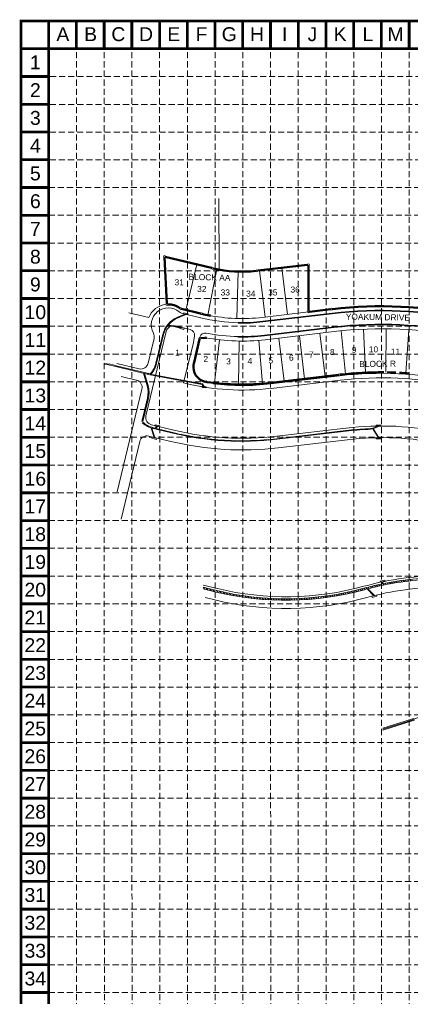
# Model space of a CAD drawing. Header units: inches. Extents: x 4200 to 7167, y -457 to 4285.
# Drawn here: x 4200 to 5246, y 1679 to 4285 of the extents above; entities that cross this region are included whole.
import ezdxf
from ezdxf.enums import TextEntityAlignment as Align

# ---------------------------------------------------------------- set-up
doc = ezdxf.new("R2010")
doc.units = ezdxf.units.IN
doc.header["$MEASUREMENT"] = 0
doc.linetypes.add('DASHED', pattern=[0.75, 0.5, -0.25])
doc.linetypes.add('HIDDEN', pattern=[0.375, 0.25, -0.125])
for name, color, linetype, lineweight in [('0156al4 - Level 58', 7, 'Continuous', 0), ('0339al - Level 11', 7, 'Continuous', 0), ('0339al - Level 14', 7, 'Continuous', 0), ('0339al - Level 21', 7, 'Continuous', 0), ('0339al - Level 22', 7, 'Continuous', 0), ('0339al - Level 3', 7, 'Continuous', 0), ('Level 47', 7, 'Continuous', 0), ('STORM', 5, 'Continuous', 0)]:
    doc.layers.add(name, color=color, linetype=linetype, lineweight=lineweight)
doc.layers.add('BASE', color=7, linetype='Continuous')
doc.layers.add('GRID', color=254, linetype='DASHED')
doc.styles.get("Standard").update_dxf_attribs({"font": 'ARIAL.TTF'})

msp = doc.modelspace()

# ---------------------------------------------------------------- linework, layer by layer
at = {"layer": '0339al - Level 14', "color": 7, "linetype": 'Continuous', "lineweight": 30}
for p, q in [((4849.4, 3479.8), (5034.1, 3501.5)), ((4853.7, 3443.1), (5038.4, 3464.8))]:
    msp.add_line(p, q, dxfattribs=at)
at = {"layer": '0339al - Level 14', "color": 7, "linetype": 'Continuous', "lineweight": 30, "extrusion": (0, 0, -1)}
for radius in [1123.5, 1086.5]:
    msp.add_arc((-5165.4, 2385.8), radius, 83.2857, 101.9407, dxfattribs=at)
at = {"layer": '0339al - Level 14', "color": 7, "linetype": 'Continuous', "lineweight": 30}
for radius in [476.5, 513.5]:
    msp.add_arc((4793.7, 3953), radius, 268.6944, 276.7143, dxfattribs=at)
at = {"layer": '0339al - Level 21', "color": 7, "linetype": 'Continuous', "lineweight": 0}
for p, q in [((4731.9, 3808.3), (4732.1, 3618.7)), ((4544.7, 3490.8), (4491.4, 3503.6))]:
    msp.add_line(p, q, dxfattribs=at)
at = {"layer": '0339al - Level 21', "color": 7, "linetype": 'Continuous', "lineweight": 40}
for p, q in [((4592.9, 3528.3), (4586.5, 3650.7)), ((4588.8, 3652.6), (4711.8, 3623)), ((4835.9, 3615.7), (4968.6, 3631.3)), ((4971.1, 3629.1), (4971.2, 3508.2)), ((4632.4, 3513.6), (4682.6, 3501.5)), ((4973.7, 3506), (5030.2, 3512.7)), ((4680.4, 3432.7), (4665.5, 3370.6)), ((4683.5, 3435.4), (4694.4, 3436.7)), ((4871.1, 3316.7), (5050.8, 3337.9))]:
    msp.add_line(p, q, dxfattribs=at)
at = {"layer": '0339al - Level 21', "color": 7, "linetype": 'Continuous', "lineweight": 0}
for centre in [(4586.3, 3653.2), (4714.2, 3622.4), (4971.1, 3631.6), (4833.4, 3615.4), (4833.4, 3615.4), (4593.1, 3525.8), (4629.9, 3514.1), (4685, 3500.9), (4707.9, 3496), (4971.2, 3505.7), (5032.7, 3513), (4681, 3435.1), (4696.9, 3437), (4664.9, 3368.1), (5053.3, 3338.2), (4697.8, 3319.2), (4868.6, 3316.4)]:
    msp.add_circle(centre, 2.5, dxfattribs=at)
at = {"layer": '0339al - Level 21', "color": 7, "linetype": 'Continuous', "lineweight": 40}
for centre, radius, start, end in [((4793.7, 3953), 340, 256.9093, 276.2931), ((4596, 3470.9), 55, 54.4726, 90.4267), ((4793.7, 3953), 465, 256.7961, 259.0684), ((4793.7, 3953), 641, 261.623, 276.4909)]:
    msp.add_arc(centre, radius, start, end, dxfattribs=at)
at = {"layer": '0339al - Level 21', "color": 7, "linetype": 'Continuous', "lineweight": 0}
msp.add_arc((4596, 3470.9), 55, 95.6358, 158.7825, dxfattribs=at)
at = {"layer": '0339al - Level 21', "color": 7, "linetype": 'Continuous', "lineweight": 40, "extrusion": (0, 0, -1)}
for centre, radius, start, end in [((-5165.4, 2385.8), 1135, 83.4119, 101.8145), ((-4703.8, 3358.8), 40, 282.182, 9.9304), ((-5165.4, 2385.8), 959, 83.435, 90.3756), ((-5165.4, 2385.8), 959, 90.91, 92.2932), ((-5165.4, 2385.8), 959, 92.8867, 94.4187)]:
    msp.add_arc(centre, radius, start, end, dxfattribs=at)
at = {"layer": '0339al - Level 22', "color": 7, "linetype": 'Continuous', "lineweight": 0}
for p, q in [((4634.5, 3501.8), (4683.2, 3490.1)), ((4615.2, 3468.3), (4655.4, 3458.7)), ((4591, 3453.6), (4537.1, 3229)), ((4666.7, 3441.6), (4663.7, 3424.3)), ((4558.8, 3435.1), (4542.9, 3368.8)), ((4663.7, 3424.3), (4637.8, 3316.3)), ((4675.4, 3421.5), (4667.2, 3387.6)), ((4680.8, 3438.8), (4675.4, 3421.5)), ((4518.8, 3354.1), (4459.6, 3368.3)), ((4668.7, 3385.2), (4664.7, 3368.7)), ((4667.2, 3387.6), (4668.7, 3385.2)), ((4511.5, 3323.9), (4471.2, 3333.6)), ((4637.8, 3316.3), (4641.2, 3315.5)), ((4717, 3314), (4715.3, 3316.3)), ((4869.8, 3313.8), (5054.5, 3335.5)), ((4871.2, 3301.9), (5055.9, 3323.6)), ((4526.3, 3299.8), (4460.6, 3026.4)), ((4551.8, 3204.8), (4611.2, 3190.6)), ((4886.2, 3174.2), (5070.9, 3196)), ((4520.5, 3159.9), (4470.8, 2953.4)), ((4544.6, 3174.7), (4603.9, 3160.4)), ((4889.8, 3143.5), (5074.5, 3165.2)), ((4689.5, 2777.4), (4727.9, 2768.2)), ((4695.2, 2744.2), (4720.6, 2738))]:
    msp.add_line(p, q, dxfattribs=at)
for centre, radius, start, end in [((4596.8, 3471.2), 45.5, 49.7572, 208.7176), ((4639.1, 3521.2), 20, 229.7572, 256.488), ((4610.5, 3448.9), 20, 76.488, 166.488), ((4794.5, 3953.4), 476.5, 256.488, 268.6944), ((4651.9, 3444.1), 15, 350.3021, 76.488), ((4695.1, 3434.3), 15, 79.1578, 162.7051), ((4794.5, 3953.4), 513.5, 259.1578, 268.6944), ((4506.9, 3304.5), 20, 346.488, 76.4881), ((4794.5, 3953.4), 656, 256.488, 276.7144), ((4794.5, 3953.4), 642, 261.3995, 262.9169), ((4794.5, 3953.4), 644, 263.0854, 276.7144), ((4794.5, 3953.4), 784.5, 256.488, 276.7144), ((4539.9, 3155.3), 20, 76.488, 166.488), ((4794.5, 3953.4), 815.5, 256.488, 276.7144), ((5333.8, 1987.8), 815.5, 90.0949, 105.3168), ((5333.8, 1987.8), 784.5, 90.0949, 105.3168)]:
    msp.add_arc(centre, radius, start, end, dxfattribs=at)
at = {"layer": '0339al - Level 22', "color": 7, "linetype": 'Continuous', "lineweight": 0, "extrusion": (0, 0, -1)}
for centre, radius, start, end in [((-4539.4, 3439.7), 20, 151.2824, 193.512), ((-4523.5, 3373.5), 20, 193.512, 283.512), ((-4704.6, 3359.1), 41, 278.6005, 13.512), ((-5166.3, 2386.1), 956, 83.2856, 101.9407), ((-5166.3, 2386.1), 944, 83.2856, 101.9407), ((-4556.5, 3224.3), 20, 283.512, 13.512), ((-5166.3, 2386.1), 815.5, 83.2856, 101.9407), ((-5166.3, 2386.1), 784.5, 83.2856, 101.9407), ((-4911.2, 3531), 784.5, 254.6832, 283.5119), ((-4911.2, 3531), 815.5, 254.6832, 283.5119)]:
    msp.add_arc(centre, radius, start, end, dxfattribs=at)
at = {"layer": '0339al - Level 3', "color": 7, "linetype": 'Continuous', "lineweight": 0}
for p, q in [((4643.7, 3510.8), (4672.9, 3632.4)), ((4914.5, 3499.1), (4899.9, 3623.2)), ((4702.1, 3497.1), (4726.7, 3619.7)), ((4779.4, 3488.3), (4783.2, 3613.2)), ((4854.9, 3492), (4840.3, 3616.2)), ((4848, 3491.2), (4971.2, 3505.7)), ((4855, 3431.6), (5039.7, 3453.4)), ((4960.3, 3327.2), (4946.7, 3442.4)), ((5014.9, 3333.7), (5001.3, 3448.9)), ((5069.2, 3339.9), (5057.6, 3455.3)), ((5117.8, 3459.7), (5122.9, 3343.8)), ((5178.2, 3460.7), (5176.8, 3344.7)), ((5238.5, 3458.3), (5230.6, 3342.5)), ((4733.4, 3431.5), (4720.1, 3316.3)), ((4785.8, 3428.1), (4784, 3312.1)), ((4838.2, 3429.9), (4848.1, 3314.3)), ((4905.6, 3320.8), (4892.1, 3436))]:
    msp.add_line(p, q, dxfattribs=at)
for radius, start in [(465, 258.6478), (525, 259.3765)]:
    msp.add_arc((4793.7, 3953), radius, start, 276.7143, dxfattribs=at)
at = {"layer": '0339al - Level 3', "color": 7, "linetype": 'Continuous', "lineweight": 0, "extrusion": (0, 0, -1)}
msp.add_arc((-5165.4, 2385.8), 1075, 83.2857, 101.9407, dxfattribs=at)
at = {"layer": 'BASE', "color": 9}
msp.add_line((4277.6, 4207.3), (7089, 4207.3), dxfattribs=at)
at = {"layer": 'BASE', "const_width": 7.4}
for points in [[(4277.6, 4281.3), (4203.6, 4281.3)], [(4277.6, 4281.3), (4277.6, 4207.3)], [(4351.6, 4281.3), (4351.6, 4207.3)], [(4425.6, 4281.3), (4425.6, 4207.3)], [(4499.6, 4281.3), (4499.6, 4207.3)], [(4573.5, 4281.3), (4573.5, 4207.3)], [(4647.5, 4281.3), (4647.5, 4207.3)], [(4721.5, 4281.3), (4721.5, 4207.3)], [(4795.5, 4281.3), (4795.5, 4207.3)], [(4869.5, 4281.3), (4869.5, 4207.3)], [(4943.5, 4281.3), (4943.5, 4207.3)], [(5017.4, 4281.3), (5017.4, 4207.3)], [(5091.4, 4281.3), (5091.4, 4207.3)], [(5165.4, 4281.3), (5165.4, 4207.3)], [(5239.4, 4281.3), (5239.4, 4207.3)], [(4277.6, 4207.3), (4203.6, 4207.3)], [(4277.6, 4133.3), (4203.6, 4133.3)], [(4277.6, 4059.3), (4203.6, 4059.3)], [(4277.6, 3985.3), (4203.6, 3985.3)], [(4277.6, 3911.3), (4203.6, 3911.3)], [(4277.6, 3837.4), (4203.6, 3837.4)], [(4277.6, 3763.4), (4203.6, 3763.4)], [(4277.6, 3689.4), (4203.6, 3689.4)], [(4277.6, 3615.4), (4203.6, 3615.4)], [(4277.6, 3541.4), (4203.6, 3541.4)], [(4277.6, 3467.4), (4203.6, 3467.4)], [(4277.6, 3393.5), (4203.6, 3393.5)], [(4277.6, 3319.5), (4203.6, 3319.5)], [(4277.6, 3245.5), (4203.6, 3245.5)], [(4277.6, 3171.5), (4203.6, 3171.5)], [(4277.6, 3097.5), (4203.6, 3097.5)], [(4277.6, 3023.5), (4203.6, 3023.5)], [(4277.6, 2949.6), (4203.6, 2949.6)], [(4277.6, 2875.6), (4203.6, 2875.6)], [(4277.6, 2801.6), (4203.6, 2801.6)], [(4277.6, 2727.6), (4203.6, 2727.6)], [(4277.6, 2653.6), (4203.6, 2653.6)], [(4277.6, 2579.6), (4203.6, 2579.6)], [(4277.6, 2505.7), (4203.6, 2505.7)], [(4277.6, 2431.7), (4203.6, 2431.7)], [(4277.6, 2357.7), (4203.6, 2357.7)], [(4277.6, 2283.7), (4203.6, 2283.7)], [(4277.6, 2209.7), (4203.6, 2209.7)], [(4277.6, 2135.7), (4203.6, 2135.7)], [(4277.6, 2061.7), (4203.6, 2061.7)], [(4277.6, 1987.8), (4203.6, 1987.8)], [(4277.6, 1913.8), (4203.6, 1913.8)], [(4277.6, 1839.8), (4203.6, 1839.8)], [(4277.6, 1765.8), (4203.6, 1765.8)], [(4277.6, 1691.8), (4203.6, 1691.8)]]:
    msp.add_lwpolyline(points, dxfattribs=at)
for points in [[(7163, -453.7), (7163, 4281.3), (4203.6, 4281.3), (4203.6, -453.7)], [(7089, -379.7), (7089, 4207.3), (4277.6, 4207.3), (4277.6, -379.7)]]:
    msp.add_lwpolyline(points, close=True, dxfattribs=at)
at = {"layer": 'GRID', "color": 252, "linetype": 'HIDDEN', "lineweight": 0, "ltscale": 65}
for p, q in [((4352.3, -83.8), (4351.9, 4204.5)), ((4426.6, -83.8), (4425.6, 4204.5)), ((4500.3, -83.8), (4499.6, 4204.3)), ((4574.7, -83.8), (4573.5, 4204.2)), ((4648, -83.8), (4647.7, 4204.7)), ((4721.5, -83.8), (4721.8, 4204.6)), ((4796.1, -83.8), (4795.7, 4204.3)), ((4870.3, -83.9), (4869.6, 4204.4)), ((4943.7, -83.9), (4943.7, 4204.3)), ((5017.9, -83.9), (5017.8, 4204.3)), ((5091.4, -83.9), (5091.6, 4204.3)), ((5165.4, -83.9), (5165.9, 4204.2)), ((5239.4, -83.9), (5239.4, 4207.3)), ((4281, 4132.8), (7087.8, 4133.2)), ((4280.9, 4058.6), (7087.8, 4059.2)), ((4280.5, 3984.9), (7089, 3985.3)), ((4280.4, 3910.9), (7089, 3911.3)), ((4277.6, 3837.4), (7089, 3837.4)), ((4277.6, 3763.4), (7089, 3763.4)), ((4277.6, 3689.4), (7089, 3689.4)), ((4277.6, 3615.4), (7089, 3615.4)), ((4277.6, 3541.4), (7089, 3541.4)), ((4277.6, 3467.4), (7089, 3467.4)), ((4277.6, 3393.5), (7089, 3393.5)), ((4277.6, 3319.5), (7089, 3319.5)), ((4277.6, 3245.5), (7089, 3245.5)), ((4277.6, 3171.5), (7089, 3171.5)), ((4277.6, 3097.5), (7089, 3097.5)), ((4277.6, 3023.5), (7089, 3023.5)), ((4277.6, 2949.6), (7089, 2949.6)), ((4277.6, 2875.6), (7089, 2875.6)), ((4277.6, 2801.6), (7089, 2801.6)), ((4277.6, 2727.6), (7089, 2727.6)), ((4277.6, 2653.6), (7089, 2653.6)), ((4277.6, 2579.6), (7089, 2579.6)), ((4277.6, 2505.7), (7089, 2505.7)), ((4277.6, 2431.7), (7089, 2431.7)), ((4277.6, 2357.7), (7089, 2357.7)), ((4277.6, 2283.7), (7089, 2283.7)), ((4277.6, 2209.7), (7089, 2209.7)), ((4277.6, 2135.7), (7089, 2135.7)), ((4277.6, 2061.7), (7089, 2061.7)), ((4277.6, 1987.8), (7089, 1987.8)), ((4277.6, 1913.8), (7089, 1913.8)), ((4277.6, 1839.8), (7089, 1839.8)), ((4277.6, 1765.8), (7089, 1765.8)), ((4277.6, 1691.8), (7089, 1691.8))]:
    msp.add_line(p, q, dxfattribs=at)
at = {"layer": 'STORM', "color": 170, "linetype": 'Continuous', "lineweight": 0}
for p, q in [((4641.4, 3499.6), (4621.7, 3491.6)), ((4644.7, 3498.8), (4622.4, 3489.7)), ((4623.7, 3490.2), (4631.3, 3495.5)), ((4593, 3469.1), (4598.8, 3473.1)), ((4596.2, 3470.1), (4629, 3462.2)), ((4597.2, 3471.3), (4629.4, 3463.6)), ((4599, 3469.4), (4600.7, 3470.5)), ((4605.6, 3467.8), (4607.2, 3468.9)), ((4612.1, 3466.2), (4613.8, 3467.4)), ((4582.2, 3445.8), (4563.8, 3369)), ((4584.2, 3445.3), (4565.7, 3368.5)), ((4581.6, 3443.1), (4584, 3444.7)), ((4583.6, 3450.5), (4586.4, 3452.4)), ((4586.9, 3458.9), (4590.4, 3461.3)), ((4618.6, 3464.7), (4620.3, 3465.8)), ((4625.2, 3463.1), (4626.8, 3464.2)), ((4574.6, 3414), (4577.1, 3415.7)), ((4576.3, 3421.2), (4578.8, 3422.9)), ((4578.1, 3428.5), (4580.6, 3430.2)), ((4579.8, 3435.8), (4582.3, 3437.5)), ((4569.4, 3392.1), (4571.8, 3393.8)), ((4571.1, 3399.4), (4573.6, 3401.1)), ((4572.8, 3406.7), (4575.3, 3408.4)), ((4561.9, 3362.7), (4564.6, 3364.6)), ((4564.1, 3370.3), (4566.6, 3372)), ((4565.9, 3377.6), (4568.3, 3379.3)), ((4567.6, 3384.9), (4570.1, 3386.6)), ((4530.5, 3342.2), (4540.3, 3309.1)), ((4533.3, 3341.6), (4542.7, 3309.8)), ((4542.1, 3339.4), (4544.9, 3341.4)), ((4548.6, 3337.9), (4551.4, 3339.8)), ((4550.6, 3342.8), (4555.8, 3346.4)), ((4551.3, 3337.2), (4551.9, 3339.7)), ((4551.4, 3337.7), (4557, 3336.4)), ((4551.8, 3339.2), (4557.3, 3337.8)), ((4555.4, 3336.8), (4557, 3337.9)), ((4557, 3336.4), (4557, 3336.4)), ((4557, 3336.4), (4687.1, 3312.4)), ((4557.3, 3337.8), (4557.3, 3337.9)), ((4557.3, 3337.9), (4687.9, 3313.7)), ((4558.2, 3354.1), (4561.5, 3356.4)), ((4562.2, 3335.4), (4564, 3336.6)), ((4537.1, 3319.9), (4539.3, 3321.4)), ((4538.6, 3314.8), (4540.8, 3316.3)), ((4540.1, 3309.8), (4542.3, 3311.3)), ((4569.2, 3334.1), (4570.9, 3335.3)), ((4576.1, 3332.9), (4577.9, 3334.1)), ((4583.1, 3331.6), (4584.8, 3332.8)), ((4590, 3330.3), (4591.8, 3331.5)), ((4597, 3329), (4598.7, 3330.2)), ((4603.9, 3327.7), (4605.7, 3328.9)), ((4610.9, 3326.4), (4612.6, 3327.6)), ((4617.8, 3325.1), (4619.6, 3326.3)), ((4624.8, 3323.9), (4626.5, 3325.1)), ((4631.7, 3322.6), (4633.5, 3323.8)), ((4638.7, 3321.3), (4640.4, 3322.5)), ((4645.7, 3320), (4647.4, 3321.2)), ((4652.6, 3318.7), (4654.4, 3319.9)), ((4659.6, 3317.4), (4661.3, 3318.6)), ((4666.5, 3316.2), (4668.3, 3317.4)), ((4673.5, 3314.9), (4675.2, 3316.1)), ((4680.4, 3313.6), (4682.2, 3314.8)), ((4687.1, 3312.4), (4690.6, 3307.2)), ((4687.2, 3312.2), (4688.4, 3313)), ((4687.9, 3313.7), (4692.6, 3306.9)), ((4541.5, 3304.6), (4543.7, 3306.2)), ((4542.4, 3299.2), (4544.7, 3300.8)), ((4542.8, 3287.4), (4545.4, 3289.1)), ((4542.9, 3293.5), (4545.3, 3295.1)), ((4690, 3308.1), (4691.3, 3308.9)), ((4541.2, 3276.1), (4526.2, 3213.8)), ((4543.6, 3275.5), (4528.7, 3213.2)), ((4537.1, 3259.2), (4540.2, 3261.3)), ((4538.9, 3266.4), (4542, 3268.6)), ((4540.6, 3273.7), (4543.7, 3275.8)), ((4542.1, 3280.8), (4544.9, 3282.7)), ((4537.8, 3202.5), (4539.8, 3203.9)), ((4542.7, 3199.9), (4544.8, 3201.3)), ((4548.1, 3197.5), (4550.4, 3199)), ((4551.4, 3196.3), (4559, 3170.7)), ((4551.7, 3195.2), (4552.7, 3195.9)), ((4553.1, 3195.7), (4560.6, 3170.3)), ((4553.2, 3190.2), (4554.5, 3191)), ((4554, 3195.5), (4556.5, 3197.2)), ((4554.7, 3185.1), (4556, 3186)), ((4556.2, 3180.1), (4557.5, 3181)), ((4556.4, 3194.9), (4564.1, 3193)), ((4556.9, 3197), (4564.7, 3195.2)), ((4560.5, 3193.9), (4563, 3195.6)), ((4561.5, 3195.9), (4566.2, 3200.9)), ((4563.2, 3195.5), (4567.9, 3200.5)), ((4564.7, 3195.2), (4564.1, 3193)), ((4564.2, 3193.4), (4608.5, 3182.7)), ((4564.4, 3193.3), (4564.2, 3193.4)), ((4564.6, 3194.8), (4608.9, 3184.2)), ((4575.9, 3190.6), (4573.1, 3192.8)), ((4587.4, 3187.8), (4584.6, 3190)), ((4598.8, 3185), (4596.1, 3187.3)), ((4610.3, 3182.3), (4607.6, 3184.5)), ((4621.6, 3179.7), (4618.9, 3181.8)), ((4886.1, 3167.7), (5070.8, 3189.5)), ((4886.3, 3166.2), (5071, 3188)), ((4992.1, 3178.7), (4990.4, 3180)), ((4999.1, 3179.5), (4997.4, 3180.8)), ((5006, 3180.3), (5004.4, 3181.6)), ((5013, 3181.1), (5011.4, 3182.5)), ((5020, 3182), (5018.4, 3183.3)), ((5027, 3182.8), (5025.4, 3184.1)), ((5034, 3183.6), (5032.4, 3184.9)), ((5041, 3184.4), (5039.4, 3185.7)), ((5048, 3185.3), (5046.3, 3186.6)), ((5055, 3186.1), (5053.3, 3187.4)), ((5062, 3186.9), (5060.3, 3188.2)), ((5069, 3187.7), (5067.3, 3189)), ((5070.8, 3189.5), (5070.8, 3189.5)), ((5071, 3188), (5071, 3188)), ((5076, 3188.5), (5074.3, 3189.9)), ((5083.1, 3189.3), (5081.4, 3190.6)), ((5090.2, 3190), (5088.6, 3191.3)), ((5097.5, 3190.6), (5095.7, 3192)), ((5104.7, 3191.2), (5103, 3192.5)), ((5112.1, 3191.7), (5110.4, 3193.1)), ((5119.6, 3192.2), (5117.8, 3193.6)), ((5127.1, 3192.6), (5125.3, 3194)), ((5134.4, 3193.1), (5132.8, 3194.4)), ((5141.1, 3194.2), (5139.5, 3195.5)), ((5157.2, 3170.2), (5142.3, 3194.5)), ((5143.9, 3194.7), (5142.9, 3193.5)), ((5158.9, 3170.2), (5143.8, 3194.9)), ((5147.1, 3195.8), (5145.6, 3197)), ((5146.7, 3190.2), (5145.6, 3189.1)), ((5149.4, 3185.8), (5148.4, 3184.6)), ((5152.1, 3181.3), (5151.1, 3180.1)), ((5152.5, 3197.9), (5151.2, 3198.9)), ((5157.6, 3200.3), (5156.4, 3201.2)), ((4557.7, 3175), (4559, 3175.9)), ((4559.9, 3170.5), (4560.5, 3170.9)), ((4632.5, 3177.4), (4629.9, 3179.5)), ((4643.3, 3175.2), (4640.8, 3177.2)), ((4653.7, 3173.3), (4651.3, 3175.2)), ((4664, 3171.5), (4661.6, 3173.4)), ((4674, 3169.9), (4671.7, 3171.8)), ((4683.9, 3168.5), (4681.5, 3170.3)), ((4693.5, 3167.2), (4691.3, 3168.9)), ((4703, 3166), (4700.7, 3167.8)), ((4712.3, 3165), (4710.1, 3166.7)), ((4721.4, 3164.1), (4719.3, 3165.8)), ((4730.4, 3163.3), (4728.3, 3165)), ((4739.2, 3162.7), (4737.2, 3164.4)), ((4748, 3162.1), (4746, 3163.7)), ((4756.6, 3161.7), (4754.5, 3163.3)), ((4765.1, 3161.3), (4763.1, 3162.9)), ((4773.4, 3161.1), (4771.4, 3162.6)), ((4781.6, 3160.9), (4779.7, 3162.4)), ((4789.7, 3160.8), (4787.8, 3162.4)), ((4797.8, 3160.8), (4795.9, 3162.3)), ((4813.5, 3161.1), (4811.7, 3162.5)), ((4821.3, 3161.3), (4819.5, 3162.7)), ((4828.9, 3161.6), (4827.1, 3163)), ((4836.5, 3162), (4834.7, 3163.4)), ((4843.9, 3162.4), (4842.2, 3163.8)), ((4851.3, 3162.9), (4849.6, 3164.3)), ((4858.7, 3163.5), (4856.9, 3164.9)), ((4865.9, 3164.1), (4864.2, 3165.5)), ((4873.1, 3164.8), (4871.4, 3166.1)), ((4880.1, 3165.5), (4878.4, 3166.9)), ((4887.2, 3166.3), (4885.5, 3167.6)), ((4886.1, 3167.7), (4886.1, 3167.7)), ((4886.3, 3166.2), (4886.3, 3166.2)), ((4894.2, 3167.1), (4892.5, 3168.5)), ((4901.2, 3168), (4899.5, 3169.3)), ((4908.2, 3168.8), (4906.5, 3170.1)), ((4915.1, 3169.6), (4913.5, 3170.9)), ((4922.1, 3170.4), (4920.5, 3171.8)), ((4929.1, 3171.3), (4927.5, 3172.6)), ((4936.1, 3172.1), (4934.5, 3173.4)), ((4943.1, 3172.9), (4941.5, 3174.2)), ((4950.1, 3173.7), (4948.5, 3175)), ((4957.1, 3174.6), (4955.4, 3175.9)), ((4964.1, 3175.4), (4962.4, 3176.7)), ((4971.1, 3176.2), (4969.4, 3177.5)), ((4978.1, 3177), (4976.4, 3178.3)), ((4985.1, 3177.8), (4983.4, 3179.2)), ((5154.9, 3176.9), (5153.8, 3175.7)), ((5157.6, 3172.4), (5156.6, 3171.2)), ((5220, 2786), (5216.7, 2789.5)), ((5226.1, 2786.8), (5222.7, 2790.4)), ((5232.3, 2787.6), (5228.8, 2791.2)), ((5238.4, 2788.4), (5235, 2792)), ((5244.7, 2789.1), (5241.2, 2792.7)), ((4689.5, 2771.7), (4725.9, 2763)), ((4694.3, 2766.5), (4689.6, 2771.5)), ((4690.3, 2767.4), (4724.9, 2759.1)), ((4703.2, 2764.3), (4698.2, 2769.6)), ((4712.2, 2762.2), (4707.1, 2767.5)), ((4721.1, 2760), (4716, 2765.4)), ((4729.9, 2758), (4725, 2763.2)), ((4725.9, 2763), (4725.9, 2763)), ((5099.9, 2760.1), (5096.7, 2763.5)), ((5105.4, 2761.5), (5102.3, 2764.8)), ((5111, 2762.9), (5107.8, 2766.3)), ((5116.5, 2764.4), (5113.3, 2767.7)), ((5118.9, 2769.2), (5118.9, 2769.2)), ((5122, 2765.9), (5118.9, 2769.2)), ((5120, 2765.3), (5120, 2765.3)), ((5127.5, 2767.3), (5124.3, 2770.6)), ((5145.3, 2749.2), (5127.4, 2767.3)), ((5127.6, 2767.1), (5128, 2767.5)), ((5147, 2749.6), (5129, 2767.8)), ((5133, 2768.7), (5129.9, 2772.1)), ((5131.1, 2763.5), (5132.2, 2764.6)), ((5138.6, 2770.1), (5135.4, 2773.5)), ((5144.2, 2771.5), (5141, 2774.9)), ((5149.8, 2772.8), (5146.6, 2776.2)), ((5155.5, 2774.1), (5152.3, 2777.5)), ((5161.1, 2775.4), (5158, 2778.8)), ((5166.9, 2776.7), (5163.6, 2780.1)), ((5168, 2786.1), (5166.2, 2780.6)), ((5167.1, 2780.8), (5166.5, 2781.4)), ((5167.6, 2784.8), (5169, 2786.1)), ((5169.7, 2786.5), (5167.9, 2781)), ((5169.4, 2785.6), (5168.8, 2786.3)), ((5172.6, 2777.8), (5169.4, 2781.3)), ((5178.4, 2779), (5175.2, 2782.4)), ((5184.2, 2780.1), (5181, 2783.5)), ((5190.1, 2781.2), (5186.8, 2784.7)), ((5196, 2782.2), (5192.7, 2785.7)), ((5201.9, 2783.3), (5198.7, 2786.7)), ((5208, 2784.2), (5204.6, 2787.7)), ((5214, 2785.1), (5210.6, 2788.6)), ((4724.9, 2759.1), (4724.9, 2759.1)), ((4738.7, 2756), (4733.8, 2761.1)), ((4747.4, 2754.1), (4742.5, 2759.2)), ((4755.9, 2752.3), (4751.2, 2757.4)), ((4764.3, 2750.7), (4759.6, 2755.7)), ((4772.7, 2749.2), (4768.1, 2754.1)), ((4780.9, 2747.8), (4776.3, 2752.7)), ((4789, 2746.5), (4784.5, 2751.2)), ((4797, 2745.3), (4792.6, 2750)), ((4805, 2744.2), (4800.6, 2748.8)), ((4812.9, 2743.2), (4808.5, 2747.8)), ((4820.6, 2742.3), (4816.3, 2746.8)), ((4828.3, 2741.4), (4824, 2745.9)), ((4835.9, 2740.7), (4831.7, 2745.1)), ((4843.4, 2740), (4839.3, 2744.4)), ((4850.9, 2739.4), (4846.7, 2743.8)), ((4858.2, 2738.9), (4854.2, 2743.1)), ((4865.6, 2738.4), (4861.5, 2742.7)), ((4872.8, 2738.1), (4868.8, 2742.3)), ((4880, 2737.8), (4876, 2741.9)), ((4887.1, 2737.5), (4883.2, 2741.7)), ((4894.1, 2737.4), (4890.3, 2741.4)), ((4901.2, 2737.2), (4897.3, 2741.3)), ((4908.1, 2737.2), (4904.3, 2741.2)), ((4914.9, 2737.2), (4911.2, 2741.2)), ((4921.8, 2737.2), (4918, 2741.2)), ((4928.5, 2737.4), (4924.8, 2741.3)), ((4935.3, 2737.5), (4931.6, 2741.5)), ((4941.9, 2737.8), (4938.2, 2741.7)), ((4948.5, 2738.1), (4944.9, 2741.9)), ((4955.1, 2738.4), (4951.5, 2742.3)), ((4961.6, 2738.8), (4958, 2742.6)), ((4968.1, 2739.3), (4964.5, 2743)), ((4974.5, 2739.8), (4970.9, 2743.5)), ((4980.9, 2740.3), (4977.4, 2744)), ((4987.2, 2740.9), (4983.7, 2744.6)), ((4993.5, 2741.5), (4990, 2745.2)), ((4999.7, 2742.2), (4996.3, 2745.8)), ((5005.9, 2742.9), (5002.5, 2746.6)), ((5012.1, 2743.7), (5008.7, 2747.3)), ((5018.2, 2744.5), (5014.8, 2748.1)), ((5024.3, 2745.4), (5020.9, 2749)), ((5030.3, 2746.3), (5027, 2749.8)), ((5036.3, 2747.2), (5033, 2750.7)), ((5042.3, 2748.2), (5038.9, 2751.7)), ((5048.2, 2749.2), (5044.9, 2752.7)), ((5054.1, 2750.3), (5050.8, 2753.7)), ((5059.9, 2751.4), (5056.6, 2754.9)), ((5065.7, 2752.5), (5062.5, 2756)), ((5071.5, 2753.7), (5068.3, 2757.1)), ((5077.3, 2754.9), (5074, 2758.3)), ((5082.9, 2756.2), (5079.7, 2759.6)), ((5088.6, 2757.5), (5085.4, 2760.8)), ((5094.3, 2758.8), (5091.1, 2762.1)), ((5134.6, 2760), (5135.7, 2761)), ((5138.2, 2756.4), (5139.2, 2757.5)), ((5141.7, 2752.9), (5142.8, 2753.9)), ((5145.2, 2749.3), (5146.3, 2750.4))]:
    msp.add_line(p, q, dxfattribs=at)
at = {"layer": 'STORM', "color": 170, "linetype": 'Continuous', "lineweight": 0, "flags": 128}
for points in [[(4637.9, 3503.5), (4649.6, 3500.7), (4648.9, 3497.8), (4637.2, 3500.6)], [(4628.9, 3461.4), (4638.6, 3459.1), (4639.3, 3462), (4629.6, 3464.3)], [(4687.6, 3307.7), (4697.5, 3306.1), (4697.1, 3303.2), (4687.1, 3304.7)], [(4560.7, 3202.2), (4573.4, 3199.1), (4574.1, 3202.1), (4561.4, 3205.1)], [(5151.3, 3204.2), (5151.3, 3201.2), (5164.3, 3201.3), (5164.3, 3204.3)], [(4552.8, 3169.1), (4565.4, 3166.1), (4566.1, 3169), (4553.5, 3172)], [(5151.6, 3170.2), (5151.6, 3167.2), (5164.6, 3167.3), (5164.6, 3170.3)], [(5161.9, 2787.9), (5162.5, 2785), (5175.3, 2787.6), (5174.6, 2790.5)], [(5139.9, 2747.9), (5140.6, 2744.9), (5153.2, 2748), (5152.5, 2751)]]:
    msp.add_lwpolyline(points, close=True, dxfattribs=at)
for points in [[(4425.4, 3369.4, -0.010121), (4457.5, 3362.4), (4457.5, 3362.4), (4551.9, 3339.7)], [(4425.5, 3366.8, -0.00996), (4456.9, 3359.9), (4456.9, 3359.9), (4551.3, 3337.2)], [(5169.1, 2393.4), (5246.5, 2417.9), (5250.2, 2419.1), (5253.1, 2420), (5309.2, 2443), (5359.3, 2458.9), (5359.3, 2458.9, -0.023321), (5443.8, 2481.4, -0.011781), (5487.3, 2489.7)]]:
    msp.add_lwpolyline(points, format="xyb", dxfattribs=at)
for points in [[(5129.8, 3192.7), (5129.8, 3192.7)], [(5169.1, 2390.8), (5247.3, 2415.5), (5251, 2416.7), (5253.9, 2417.6)], [(5169.2, 2396.1), (5245.7, 2420.3), (5249.5, 2421.5), (5252.3, 2422.4), (5252.3, 2422.4)]]:
    msp.add_lwpolyline(points, dxfattribs=at)
at = {"layer": 'STORM', "color": 170, "linetype": 'Continuous', "lineweight": 0}
for centre, radius, start, end in [((4646.4, 3430.4), 66, 112.0171, 166.488), ((4646.4, 3430.4), 64, 112.0171, 166.488), ((4501.5, 3383.9), 64, 317.2604, 346.488), ((4501.5, 3383.9), 66, 318.2273, 346.488), ((4479.2, 3291), 63.8, 346.488, 16.488), ((4479.2, 3291), 66.2, 346.488, 16.488), ((4571.8, 3259.2), 66.1, 227.9332, 256.4902), ((4571.8, 3259.2), 63.9, 227.9585, 256.4902), ((4793.7, 3953), 792.2, 256.488, 276.7143), ((4793.7, 3953), 790.7, 256.488, 276.7143), ((5126.9, 3258.4), 64.2, 272.5296, 284.0359), ((5126.9, 3258.4), 65.8, 272.5296, 284.0359), ((5126.9, 3258.4), 64.2, 284.0359, 297.089), ((5126.9, 3258.4), 65.8, 284.0359, 299.5962), ((4910.3, 3530.6), 793.5, 256.4881, 285.3168), ((4910.3, 3530.6), 789.5, 256.4881, 285.3168)]:
    msp.add_arc(centre, radius, start, end, dxfattribs=at)
at = {"layer": 'STORM', "color": 170, "linetype": 'Continuous', "lineweight": 0, "extrusion": (0, 0, -1)}
for centre, radius, start, end in [((-5165.4, 2385.8), 809.3, 83.2857, 87.4704), ((-5165.4, 2385.8), 807.7, 83.2857, 87.4704), ((-5333, 1987.5), 810.5, 78.1071, 89.9051), ((-5333, 1987.5), 806.5, 78.1071, 89.9051), ((-5333, 1987.5), 810.5, 74.6832, 75.2074), ((-5333, 1987.5), 806.5, 74.6832, 75.2074), ((-5333, 1987.5), 810.5, 75.2074, 78.1071), ((-5333, 1987.5), 806.5, 75.2074, 78.1071)]:
    msp.add_arc(centre, radius, start, end, dxfattribs=at)

# ---------------------------------------------------------------- texts
at = {"layer": '0156al4 - Level 58', "color": 7, "linetype": 'Continuous', "lineweight": 0}
for s, rotation, p in [('BLOCK AA', 358.3439, (4706.7, 3597.9)), ('BLOCK R', 0.7021, (5155.2, 3367.4))]:
    msp.add_text(s, height=16, rotation=rotation, dxfattribs=at).set_placement(p, align=Align.MIDDLE_CENTER)
at = {"layer": '0339al - Level 11', "color": 7, "linetype": 'Continuous', "lineweight": 13}
for s, p in [('31', (4625.9, 3576.7)), ('32', (4686.2, 3558.9)), ('36', (4935.2, 3557.3)), ('33', (4748.9, 3549.6)), ('34', (4816.9, 3546.5)), ('35', (4875.7, 3549.6)), ('1', (4621.2, 3389.2)), ('2', (4696.8, 3372.2)), ('6', (4925, 3375.7)), ('7', (4978.3, 3384.2)), ('8', (5034.3, 3390.8)), ('9', (5092.6, 3396.5)), ('10', (5144.3, 3397.9)), ('11', (5202.9, 3392.1)), ('3', (4757.4, 3365.8)), ('4', (4814.6, 3367.2)), ('5', (4870.4, 3368.5))]:
    msp.add_text(s, height=16, dxfattribs=at).set_placement(p, align=Align.CENTER)
at = {"layer": 'BASE'}
for s, height, p in [('A', 37, (4315.5, 4246)), ('B', 37, (4389.5, 4246)), ('C', 37, (4463.5, 4246)), ('D', 37, (4537.4, 4246)), ('E', 37, (4611.4, 4246)), ('F', 37, (4685.4, 4246)), ('G', 37, (4759.4, 4246)), ('H', 37, (4833.4, 4246)), ('I', 37, (4907.4, 4246)), ('J', 37, (4981.3, 4246)), ('K', 37, (5055.3, 4246)), ('L', 37, (5129.3, 4246)), ('M', 37, (5203.3, 4246)), ('1', 37, (4242, 4171.1)), ('1', 37, (4242.1, 4170.8)), ('2', 37, (4242.1, 4096.8)), ('3', 37, (4242.1, 4022.8)), ('4', 37, (4242.1, 3948.9)), ('5', 37, (4242.1, 3874.9)), ('6', 37, (4242.1, 3800.9)), ('7', 37, (4242.1, 3726.9)), ('8', 37, (4242.1, 3652.9)), ('9', 37, (4242.1, 3578.9)), ('10', 36.99, (4242.1, 3505)), ('11', 36.99, (4242.1, 3431)), ('12', 36.99, (4242, 3357.3)), ('13', 36.99, (4242.1, 3283)), ('14', 36.99, (4242.1, 3209)), ('15', 36.99, (4242.1, 3135)), ('16', 36.99, (4242.1, 3061.1)), ('17', 36.99, (4241.8, 2987.3)), ('18', 36.99, (4241.8, 2913.3)), ('19', 36.99, (4241.8, 2839.3)), ('20', 36.99, (4241.8, 2765.3)), ('21', 36.99, (4241.8, 2691.3)), ('22', 36.99, (4241.8, 2617.4)), ('23', 36.99, (4241.8, 2543.4)), ('24', 36.99, (4241.8, 2469.4)), ('25', 36.99, (4241.8, 2395.4)), ('26', 36.99, (4241.8, 2321.4)), ('27', 36.99, (4241.8, 2247.4)), ('28', 36.99, (4241.8, 2173.5)), ('29', 36.99, (4241.8, 2099.5)), ('30', 36.99, (4241.8, 2025.5)), ('31', 36.99, (4241.8, 1951.5)), ('32', 36.99, (4241.8, 1877.5)), ('33', 36.99, (4242, 1803)), ('34', 36.99, (4242, 1729))]:
    msp.add_text(s, height=height, dxfattribs=at).set_placement(p, align=Align.MIDDLE_CENTER)
at = {"layer": 'Level 47', "color": 7, "linetype": 'Continuous', "lineweight": 30}
msp.add_text('YOAKUM DRIVE', height=16, rotation=359.1018, dxfattribs=at).set_placement((5156.2, 3499.9), align=Align.TOP_CENTER)

doc.saveas('drawing.dxf')
